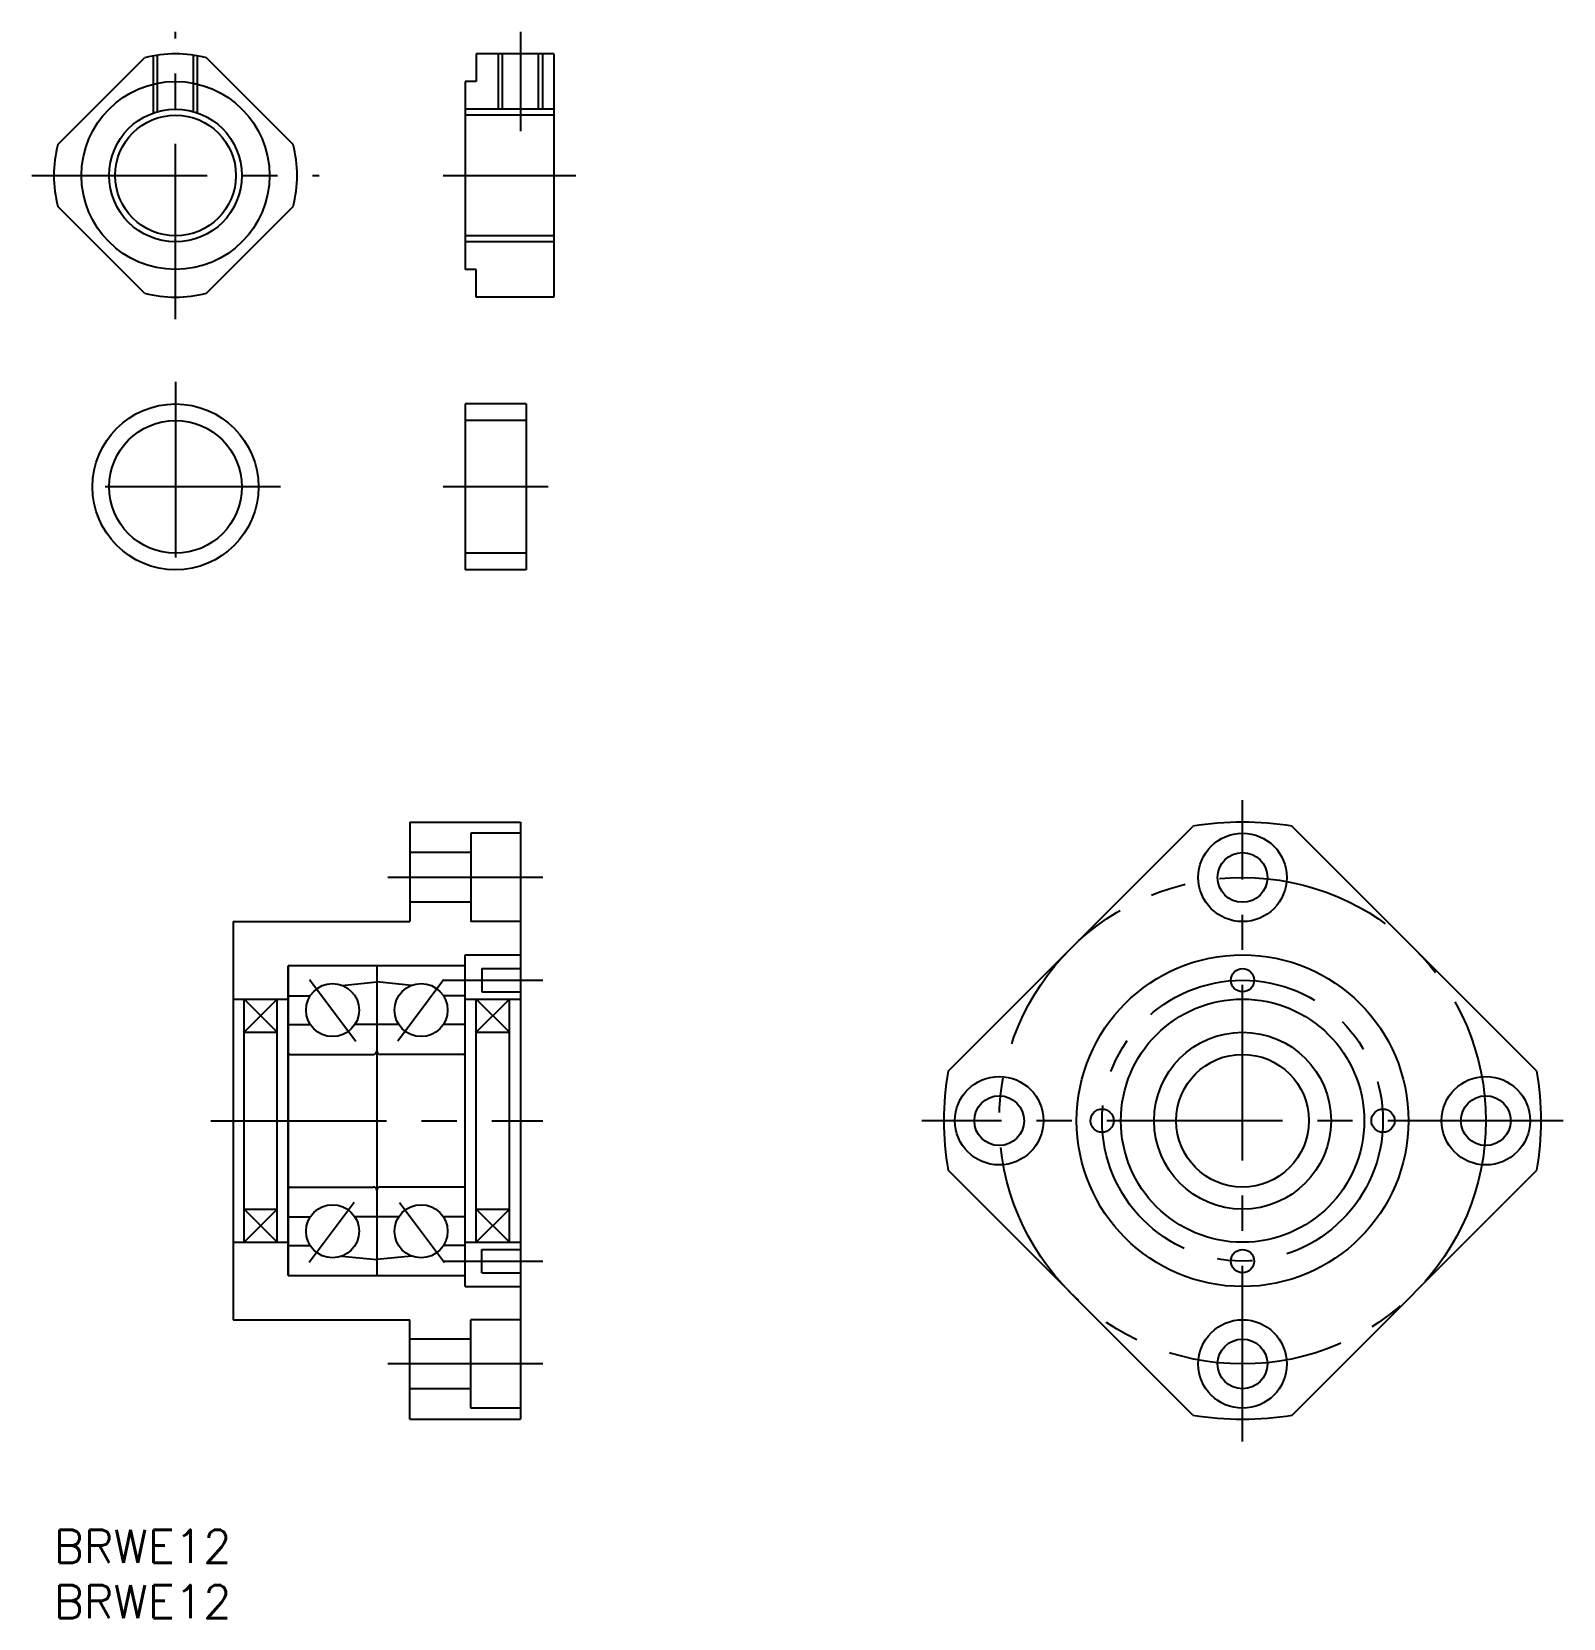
# Model space of a CAD drawing. Extents: x -2 to 136, y -8 to 135.
import ezdxf

# ---------------------------------------------------------------- set-up
doc = ezdxf.new("R2010")
doc.units = 0
doc.header["$LTSCALE"] = 0.5
doc.linetypes.add('CENTER', pattern=[50.8, 31.75, -6.35, 6.35, -6.35])
doc.linetypes.add('DASHED', pattern=[19.05, 12.7, -6.35])
for name, color, linetype in [('MSM_CENTER', 1, 'CENTER'), ('MSM_CONTINUOUS', 7, 'CONTINUOUS'), ('MSM_DASHED', 4, 'DASHED'), ('MSM_NARROW', 5, 'CONTINUOUS'), ('MSM_PART_NUMBER', 7, 'CONTINUOUS')]:
    doc.layers.add(name, color=color, linetype=linetype)
doc.styles.get("Standard").update_dxf_attribs({"font": 'txt.shx', "height": 3, "bigfont": 'bigfont.shx'})

# ---------------------------------------------------------------- blocks, each defined once
blk = doc.blocks.new('*U6')
at = {"layer": 'MSM_PART_NUMBER'}
blk.add_text('BRWE12', height=3, dxfattribs=at).set_placement((0, -3))
blk = doc.blocks.new('*U7')
at = {"layer": 'MSM_PART_NUMBER'}
blk.add_text('BRWE12', height=3, dxfattribs=at).set_placement((0, -8))

msp = doc.modelspace()

# ---------------------------------------------------------------- linework, layer by layer
at = {"layer": 'MSM_CENTER'}
for p, q in [((11, 109.48), (11, 135.48)), ((42.2, 135.48), (42.2, 126.48)), ((-2, 122.48), (24, 122.48)), ((35.2, 122.48), (47.2, 122.48)), ((11, 103.82), (11, 84.82)), ((20.5, 94.32), (1.5, 94.32)), ((44.7, 94.32), (35.2, 94.32)), ((107.48, 8), (107.48, 66)), ((44.2, 59), (30.2, 59)), ((23.13, 49.76), (27.3, 44.2)), ((35.27, 49.76), (31.09, 44.2)), ((35.2, 49.7), (44.2, 49.7)), ((14.2, 37), (44.2, 37)), ((136.48, 37), (78.48, 37)), ((27.14, 29.6), (23.07, 24.16)), ((31.25, 29.6), (35.32, 24.16)), ((35.2, 24.3), (44.2, 24.3)), ((44.2, 15), (30.2, 15))]:
    msp.add_line(p, q, dxfattribs=at)
for radius in [22, 12.7]:
    msp.add_circle((107.48, 37), radius, dxfattribs=at)
at = {"layer": 'MSM_CONTINUOUS'}
for p, q in [((45.2, 133.48), (38.2, 133.48)), ((38.2, 133.48), (38.2, 130.98)), ((40.57, 128.48), (40.57, 133.48)), ((43.82, 128.48), (43.82, 133.48)), ((45.2, 133.48), (45.2, 111.48)), ((0.36, 125.28), (8.2, 133.12)), ((21.64, 125.28), (13.8, 133.12)), ((37.2, 130.98), (37.2, 113.98)), ((38.2, 130.98), (37.2, 130.98)), ((45.2, 127.94), (37.2, 127.94)), ((8.2, 111.84), (0.36, 119.69)), ((13.8, 111.84), (21.64, 119.69)), ((45.2, 117.02), (37.2, 117.02)), ((38.2, 113.98), (37.2, 113.98)), ((38.2, 111.48), (38.2, 113.98)), ((45.2, 111.48), (38.2, 111.48)), ((37.2, 101.82), (37.2, 86.82)), ((42.7, 101.82), (37.2, 101.82)), ((42.7, 101.82), (42.7, 86.82)), ((42.7, 100.32), (37.2, 100.32)), ((42.7, 88.32), (37.2, 88.32)), ((42.7, 86.82), (37.2, 86.82)), ((32.2, 64), (42.2, 64)), ((32.2, 64), (32.2, 55)), ((42.2, 64), (42.2, 10)), ((80.86, 41.49), (102.99, 63.62)), ((134.1, 41.49), (111.97, 63.62)), ((37.7, 63), (37.7, 55)), ((42.2, 63), (37.7, 63)), ((37.7, 61.25), (32.2, 61.25)), ((37.7, 56.75), (32.2, 56.75)), ((16.2, 55), (32.2, 55)), ((16.2, 55), (16.2, 19)), ((42.2, 55), (37.7, 55)), ((37.2, 52), (42.2, 52)), ((37.2, 22), (37.2, 52)), ((21.2, 23), (21.2, 51)), ((21.2, 51), (21.2, 23)), ((37.2, 51), (21.2, 51)), ((29.2, 51), (29.2, 23)), ((38.7, 50.75), (42.2, 50.75)), ((38.7, 50.75), (38.7, 48.65)), ((26.05, 49.24), (29.2, 49.55)), ((32.34, 49.24), (29.2, 49.55)), ((16.2, 48), (21.2, 48)), ((17.2, 26), (17.2, 48)), ((20.2, 26), (20.2, 48)), ((21.2, 48.3), (23.18, 48.3)), ((37.2, 48.3), (35.21, 48.3)), ((37.2, 48), (42.2, 48)), ((38.2, 26), (38.2, 48)), ((38.7, 48.65), (42.2, 48.65)), ((41.2, 26), (41.2, 48)), ((17.2, 45), (20.2, 45)), ((21.2, 45.7), (23.18, 45.7)), ((31.18, 45.7), (27.21, 45.7)), ((37.2, 45.7), (35.21, 45.7)), ((38.2, 45), (41.2, 45)), ((21.35, 43), (28.9, 43)), ((37.05, 43), (29.5, 43)), ((102.99, 10.38), (80.86, 32.51)), ((111.97, 10.38), (134.1, 32.51)), ((21.35, 31), (28.9, 31)), ((37.05, 31), (29.5, 31)), ((17.2, 29), (20.2, 29)), ((38.2, 29), (41.2, 29)), ((21.2, 28.3), (23.18, 28.3)), ((31.18, 28.3), (27.21, 28.3)), ((37.2, 28.3), (35.21, 28.3)), ((16.2, 26), (21.2, 26)), ((37.2, 26), (42.2, 26)), ((21.2, 25.7), (23.18, 25.7)), ((26.05, 24.76), (29.2, 24.45)), ((32.34, 24.76), (29.2, 24.45)), ((37.2, 25.7), (35.21, 25.7)), ((38.7, 25.35), (42.2, 25.35)), ((38.7, 23.25), (38.7, 25.35)), ((21.2, 23), (37.2, 23)), ((38.7, 23.25), (42.2, 23.25)), ((37.2, 22), (42.2, 22)), ((16.2, 19), (32.2, 19)), ((32.2, 10), (32.2, 19)), ((37.7, 11), (37.7, 19)), ((42.2, 19), (37.7, 19)), ((37.7, 17.25), (32.2, 17.25)), ((37.7, 12.75), (32.2, 12.75)), ((42.2, 11), (37.7, 11)), ((32.2, 10), (42.2, 10))]:
    msp.add_line(p, q, dxfattribs=at)
for centre, radius in [((11, 122.48), 8.5), ((11, 122.48), 5.46), ((11, 94.32), 7.5), ((11, 94.32), 6), ((107.48, 59), 4), ((107.48, 59), 2.25), ((107.48, 37), 15), ((107.48, 49.7), 1.05), ((25.2, 47), 2.4), ((33.2, 47), 2.4), ((107.48, 37), 11), ((107.48, 37), 8), ((107.48, 37), 6), ((85.48, 37), 4), ((129.48, 37), 4), ((85.48, 37), 2.25), ((129.48, 37), 2.25), ((94.78, 37), 1.05), ((120.18, 37), 1.05), ((25.2, 27), 2.4), ((33.2, 27), 2.4), ((107.48, 24.3), 1.05), ((107.48, 15), 4), ((107.48, 15), 2.25)]:
    msp.add_circle(centre, radius, dxfattribs=at)
for centre, radius, start, end in [((11, 122.48), 11, 75.2726, 104.7274), ((11, 122.48), 11, 165.2726, 194.7274), ((11, 122.48), 11, 345.2726, 14.7274), ((11, 122.48), 11, 255.2726, 284.7274), ((107.48, 37), 27, 80.4309, 99.5691), ((21.35, 43.15), 0.15, 180, 270), ((28.9, 43.3), 0.3, 270, 0), ((29.5, 43.3), 0.3, 180, 270), ((37.05, 43.15), 0.15, 270, 0), ((107.48, 37), 27, 170.4309, 189.5691), ((107.48, 37), 27, 350.4309, 9.5691), ((21.35, 30.85), 0.15, 90, 180), ((28.9, 30.7), 0.3, 0, 90), ((29.5, 30.7), 0.3, 90, 180), ((37.05, 30.85), 0.15, 0, 90), ((107.48, 37), 27, 260.4309, 279.5691)]:
    msp.add_arc(centre, radius, start, end, dxfattribs=at)
at = {"layer": 'MSM_DASHED'}
for p, q in [((9, 128.14), (9, 133.3)), ((9.38, 128.26), (9.38, 133.36)), ((12.62, 128.26), (12.62, 133.36)), ((13, 128.14), (13, 133.3))]:
    msp.add_line(p, q, dxfattribs=at)
at = {"layer": 'MSM_NARROW'}
for p, q in [((40.2, 128.48), (40.2, 133.48)), ((44.2, 128.48), (44.2, 133.48)), ((45.2, 128.48), (37.2, 128.48)), ((45.2, 116.48), (37.2, 116.48)), ((20.2, 48), (17.2, 45)), ((17.2, 48), (20.2, 45)), ((41.2, 48), (38.2, 45)), ((38.2, 48), (41.2, 45)), ((20.2, 26), (17.2, 29)), ((17.2, 26), (20.2, 29)), ((41.2, 26), (38.2, 29)), ((38.2, 26), (41.2, 29))]:
    msp.add_line(p, q, dxfattribs=at)
msp.add_circle((11, 122.48), 6, dxfattribs=at)

# ---------------------------------------------------------------- block references
at = {"layer": 'MSM_CONTINUOUS'}
for name in ['*U6', '*U7']:
    msp.add_blockref(name, (0, 0), dxfattribs=at)

doc.saveas('drawing.dxf')
